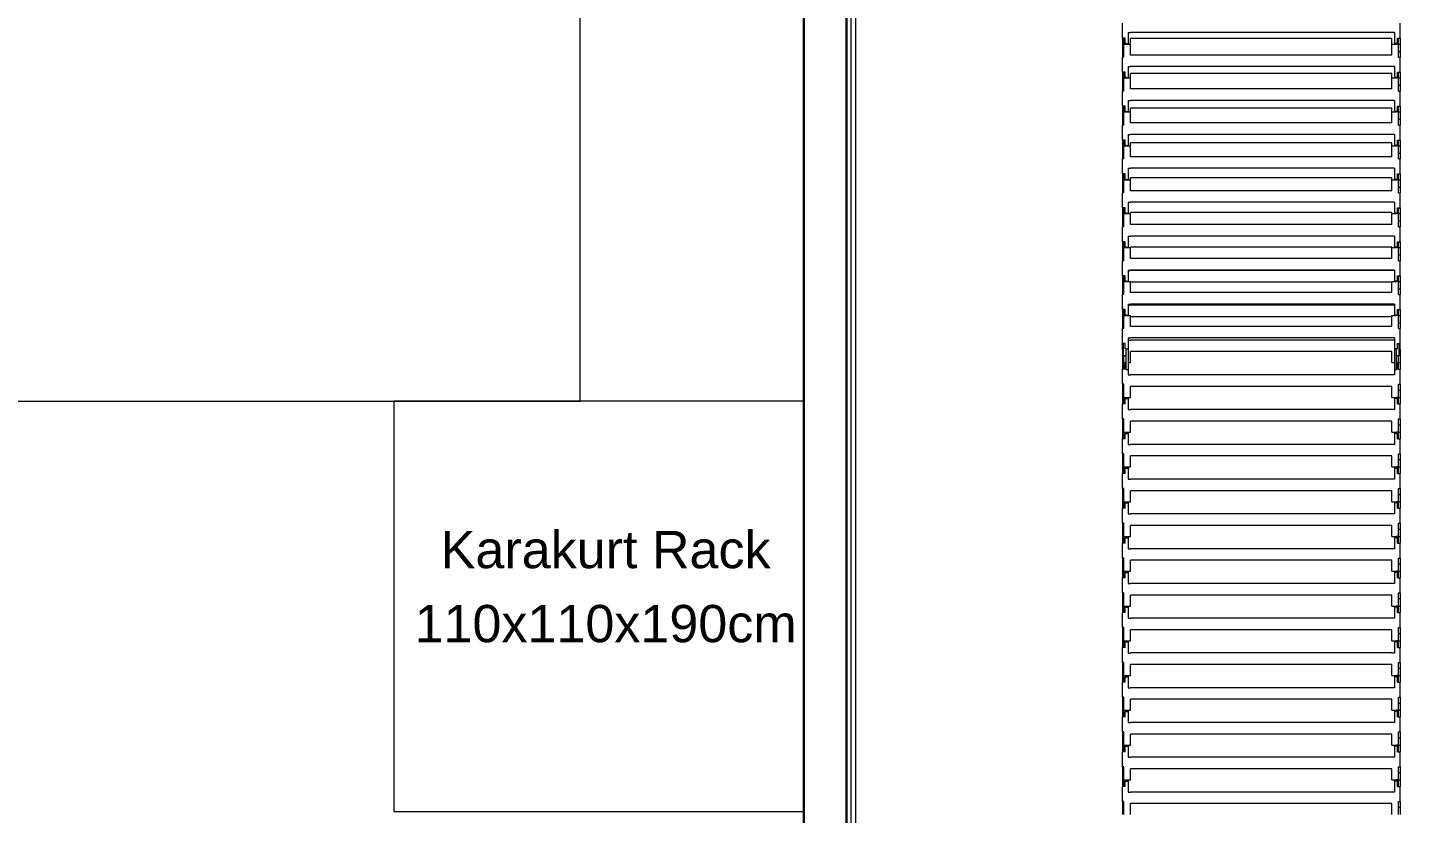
# Model space of a CAD drawing. Header units: centimetres. Extents: x 405464 to 563355, y 50011 to 66875.
# Drawn here: x 508957.6 to 509332.5, y 53513.4 to 53723.9 of the extents above; entities that cross this region are included whole.
import ezdxf
from ezdxf.enums import TextEntityAlignment as Align

# ---------------------------------------------------------------- set-up
doc = ezdxf.new("R2010")
doc.units = ezdxf.units.CM
doc.linetypes.add('DASHDOT', pattern=[25.4, 12.7, -6.35, 0, -6.35])
doc.layers.get('0').update_dxf_attribs({"lineweight": 9})
doc.layers.add('-MH_Ad', color=1, linetype='Continuous', lineweight=9, true_color=0xff0000)
for name, color, linetype, lineweight in [('0-KRCN-MİMARİ-220526', 8, 'Continuous', 9), ('A_Aks', 30, 'DASHDOT', 9), ('A_Duvar-alçiplak', 3, 'Continuous', 30), ('DV_akustik', 31, 'Continuous', 13), ('MH_Alan', 51, 'Continuous', 9), ('TF_Cihaz', 20, 'Continuous', 13), ('TF_Mobilya', 142, 'Continuous', 9)]:
    doc.layers.add(name, color=color, linetype=linetype, lineweight=lineweight)
doc.layers.add('TF_Cihaz_yazı', color=5, linetype='Continuous')
doc.styles.add('MP_KAPI_POZ', font='arial.ttf')
doc.linetypes.add('BATTING', pattern='A,0.0001,-0.1,[134,ltypeshp.shx,S=0.1,R=0,X=-0.1,Y=0],-0.2,[134,ltypeshp.shx,S=0.1,R=180,X=0.1,Y=0],-0.1', length=0.4001)

# ---------------------------------------------------------------- blocks, each defined once
blk = doc.blocks.new('a_aks')
at = {"layer": 'A_Aks', "color": 8, "ltscale": 200}
blk.add_line((4830, 5308.05), (4830, -831.11), dxfattribs=at)
blk = doc.blocks.new('mimari_yeni_durum')
at = {"layer": 'A_Duvar-alçiplak', "color": 8}
blk.add_line((4807.5, 1661.5), (4807.5, 797), dxfattribs=at)
blk.add_lwpolyline([(4819, 797), (4819, 1661.5)], dxfattribs=at)
at = {"layer": 'A_Aks', "color": 8}
blk.add_blockref('a_aks', (0, 0), dxfattribs=at)
blk = doc.blocks.new('görüş_sis_üretim_alanı')
at = {"layer": 'TF_Cihaz', "color": 8}
for points in [[(3117.5, 1304.5), (3117.5, 1604.5), (2467.5, 1604.5), (2467.5, 1304.5)], [(3067.5, 1194.5), (3177.5, 1194.5), (3177.5, 1304.5), (3067.5, 1304.5)]]:
    blk.add_lwpolyline(points, close=True, dxfattribs=at)
at = {"layer": 'TF_Cihaz_yazı', "color": 8, "style": 'MP_KAPI_POZ'}
for s, p in [('Karakurt Rack', (3124.35, 1264.7)), ('110x110x190cm', (3124.35, 1244.85))]:
    blk.add_text(s, height=10, dxfattribs=at).set_placement(p, align=Align.MIDDLE_CENTER)
blk = doc.blocks.new('kombine_altyapı')
at = {"color": 8, "linetype": 'Continuous', "lineweight": 15}
for p, q in [((4893, 1458.76), (4893, 1462.78)), ((4967.5, 1458.76), (4967.5, 1462.78)), ((4893, 1458.76), (4893, 1457.22)), ((4893.7, 1458.76), (4893, 1458.76)), ((4893.4, 1457.22), (4893.4, 1458.76)), ((4893.7, 1457.31), (4893.7, 1458.76)), ((4894.5, 1460.27), (4895.2, 1460.27)), ((4894.5, 1460.27), (4894.5, 1457.31)), ((4895.2, 1460.27), (4895.2, 1460.26)), ((4965.3, 1460.26), (4895.2, 1460.26)), ((4895.2, 1457.22), (4895.2, 1458.66)), ((4965.3, 1458.66), (4895.2, 1458.66)), ((4966, 1460.27), (4965.3, 1460.27)), ((4965.3, 1460.27), (4965.3, 1460.26)), ((4965.3, 1457.22), (4965.3, 1458.66)), ((4966, 1460.27), (4966, 1457.31)), ((4966.8, 1458.76), (4967.5, 1458.76)), ((4966.8, 1457.31), (4966.8, 1458.76)), ((4967.1, 1457.22), (4967.1, 1458.76)), ((4967.5, 1458.76), (4967.5, 1457.22)), ((4893.4, 1457.22), (4893, 1457.22)), ((4893, 1457.22), (4893, 1455.25)), ((4893.4, 1455.25), (4893, 1455.25)), ((4893, 1455.25), (4893, 1453.68)), ((4893.4, 1457.22), (4894, 1457.22)), ((4893.4, 1453.68), (4893.4, 1457.22)), ((4894, 1457.31), (4893.7, 1457.31)), ((4894, 1457.31), (4894.5, 1457.31)), ((4894, 1457.27), (4894, 1457.31)), ((4894, 1457.27), (4894, 1457.22)), ((4894, 1457.22), (4895.2, 1457.22)), ((4894.5, 1457.31), (4894.5, 1457.22)), ((4895.2, 1454.27), (4895.2, 1457.22)), ((4965.3, 1454.27), (4965.3, 1457.22)), ((4965.3, 1457.22), (4966.5, 1457.22)), ((4966.5, 1457.31), (4966, 1457.31)), ((4966, 1457.31), (4966, 1457.22)), ((4966.8, 1457.31), (4966.5, 1457.31)), ((4966.5, 1457.27), (4966.5, 1457.31)), ((4966.5, 1457.27), (4966.5, 1457.22)), ((4967.1, 1457.22), (4966.5, 1457.22)), ((4967.1, 1453.68), (4967.1, 1457.22)), ((4967.1, 1457.22), (4967.5, 1457.22)), ((4967.1, 1455.25), (4967.5, 1455.25)), ((4967.5, 1457.22), (4967.5, 1455.25)), ((4967.5, 1455.25), (4967.5, 1453.68)), ((4893.4, 1453.68), (4893, 1453.68)), ((4893, 1449.67), (4893, 1453.68)), ((4894.5, 1451.17), (4895.2, 1451.17)), ((4894.5, 1451.17), (4894.5, 1448.22)), ((4965.3, 1454.27), (4895.2, 1454.27)), ((4965.3, 1451.17), (4895.2, 1451.17)), ((4895.2, 1451.17), (4895.2, 1451.17)), ((4966, 1451.17), (4965.3, 1451.17)), ((4965.3, 1451.17), (4965.3, 1451.17)), ((4966, 1451.17), (4966, 1448.22)), ((4967.1, 1453.68), (4967.5, 1453.68)), ((4967.5, 1449.67), (4967.5, 1453.68)), ((4893.7, 1449.67), (4893, 1449.67)), ((4893, 1449.67), (4893, 1448.13)), ((4893.4, 1448.13), (4893, 1448.13)), ((4893, 1448.13), (4893, 1446.16)), ((4893.4, 1448.13), (4893.4, 1449.67)), ((4893.4, 1448.13), (4894, 1448.13)), ((4893.4, 1444.59), (4893.4, 1448.13)), ((4893.7, 1448.22), (4893.7, 1449.67)), ((4894, 1448.22), (4893.7, 1448.22)), ((4894, 1448.22), (4894.5, 1448.22)), ((4894, 1448.17), (4894, 1448.22)), ((4894, 1448.17), (4894, 1448.13)), ((4894, 1448.13), (4895.2, 1448.13)), ((4894.5, 1448.22), (4894.5, 1448.13)), ((4965.3, 1449.34), (4895.2, 1449.34)), ((4895.2, 1448.13), (4895.2, 1449.34)), ((4895.2, 1445.18), (4895.2, 1448.13)), ((4965.3, 1448.13), (4965.3, 1449.34)), ((4965.3, 1448.13), (4966.5, 1448.13)), ((4965.3, 1445.18), (4965.3, 1448.13)), ((4966.5, 1448.22), (4966, 1448.22)), ((4966, 1448.22), (4966, 1448.13)), ((4966.8, 1448.22), (4966.5, 1448.22)), ((4966.5, 1448.17), (4966.5, 1448.22)), ((4966.5, 1448.17), (4966.5, 1448.13)), ((4967.1, 1448.13), (4966.5, 1448.13)), ((4966.8, 1449.67), (4967.5, 1449.67)), ((4966.8, 1448.22), (4966.8, 1449.67)), ((4967.1, 1448.13), (4967.1, 1449.67)), ((4967.1, 1444.59), (4967.1, 1448.13)), ((4967.1, 1448.13), (4967.5, 1448.13)), ((4967.5, 1449.67), (4967.5, 1448.13)), ((4967.5, 1448.13), (4967.5, 1446.16)), ((4893.4, 1446.16), (4893, 1446.16)), ((4893, 1446.16), (4893, 1444.59)), ((4893.4, 1444.59), (4893, 1444.59)), ((4893, 1440.58), (4893, 1444.59)), ((4965.3, 1445.18), (4895.2, 1445.18)), ((4967.1, 1446.16), (4967.5, 1446.16)), ((4967.1, 1444.59), (4967.5, 1444.59)), ((4967.5, 1446.16), (4967.5, 1444.59)), ((4967.5, 1440.58), (4967.5, 1444.59)), ((4893, 1440.58), (4893, 1439.03)), ((4893.7, 1440.58), (4893, 1440.58)), ((4893.4, 1439.03), (4893.4, 1440.58)), ((4893.7, 1439.13), (4893.7, 1440.58)), ((4894.5, 1442.08), (4895.2, 1442.08)), ((4894.5, 1442.08), (4894.5, 1439.13)), ((4965.3, 1442.08), (4895.2, 1442.08)), ((4895.2, 1442.08), (4895.2, 1442.08)), ((4895.2, 1439.03), (4895.2, 1440.02)), ((4965.3, 1440.02), (4895.2, 1440.02)), ((4966, 1442.08), (4965.3, 1442.08)), ((4965.3, 1442.08), (4965.3, 1442.08)), ((4965.3, 1439.03), (4965.3, 1440.02)), ((4966, 1442.08), (4966, 1439.13)), ((4966.8, 1440.58), (4967.5, 1440.58)), ((4966.8, 1439.13), (4966.8, 1440.58)), ((4967.1, 1439.03), (4967.1, 1440.58)), ((4967.5, 1440.58), (4967.5, 1439.03)), ((4893.4, 1439.03), (4893, 1439.03)), ((4893, 1439.03), (4893, 1437.07)), ((4893.4, 1437.07), (4893, 1437.07)), ((4893, 1437.07), (4893, 1435.49)), ((4893.4, 1439.03), (4894, 1439.03)), ((4893.4, 1435.49), (4893.4, 1439.03)), ((4894, 1439.13), (4893.7, 1439.13)), ((4894, 1439.13), (4894.5, 1439.13)), ((4894, 1439.08), (4894, 1439.13)), ((4894, 1439.08), (4894, 1439.03)), ((4894, 1439.03), (4895.2, 1439.03)), ((4894.5, 1439.13), (4894.5, 1439.03)), ((4895.2, 1436.08), (4895.2, 1439.03)), ((4965.3, 1436.08), (4895.2, 1436.08)), ((4965.3, 1439.03), (4966.5, 1439.03)), ((4965.3, 1436.08), (4965.3, 1439.03)), ((4966.5, 1439.13), (4966, 1439.13)), ((4966, 1439.13), (4966, 1439.03)), ((4966.8, 1439.13), (4966.5, 1439.13)), ((4966.5, 1439.08), (4966.5, 1439.13)), ((4966.5, 1439.08), (4966.5, 1439.03)), ((4967.1, 1439.03), (4966.5, 1439.03)), ((4967.1, 1435.49), (4967.1, 1439.03)), ((4967.1, 1439.03), (4967.5, 1439.03)), ((4967.1, 1437.07), (4967.5, 1437.07)), ((4967.5, 1439.03), (4967.5, 1437.07)), ((4967.5, 1437.07), (4967.5, 1435.49)), ((4893.4, 1435.49), (4893, 1435.49)), ((4893, 1431.48), (4893, 1435.49)), ((4894.5, 1432.99), (4895.2, 1432.99)), ((4894.5, 1432.99), (4894.5, 1430.03)), ((4895.2, 1432.99), (4895.2, 1432.98)), ((4965.3, 1432.98), (4895.2, 1432.98)), ((4966, 1432.99), (4965.3, 1432.99)), ((4965.3, 1432.99), (4965.3, 1432.98)), ((4966, 1432.99), (4966, 1430.03)), ((4967.1, 1435.49), (4967.5, 1435.49)), ((4967.5, 1431.48), (4967.5, 1435.49)), ((4893.7, 1431.48), (4893, 1431.48)), ((4893, 1431.48), (4893, 1429.94)), ((4893.4, 1429.94), (4893, 1429.94)), ((4893, 1429.94), (4893, 1427.97)), ((4893.4, 1429.94), (4893.4, 1431.48)), ((4893.4, 1429.94), (4894, 1429.94)), ((4893.4, 1426.4), (4893.4, 1429.94)), ((4893.7, 1430.03), (4893.7, 1431.48)), ((4894, 1430.03), (4893.7, 1430.03)), ((4894, 1430.03), (4894.5, 1430.03)), ((4894, 1429.98), (4894, 1430.03)), ((4894, 1429.98), (4894, 1429.94)), ((4894, 1429.94), (4895.2, 1429.94)), ((4894.5, 1430.03), (4894.5, 1429.94)), ((4895.2, 1429.94), (4895.2, 1430.7)), ((4965.3, 1430.7), (4895.2, 1430.7)), ((4895.2, 1426.99), (4895.2, 1429.94)), ((4965.3, 1429.94), (4965.3, 1430.7)), ((4965.3, 1426.99), (4965.3, 1429.94)), ((4965.3, 1429.94), (4966.5, 1429.94)), ((4966.5, 1430.03), (4966, 1430.03)), ((4966, 1430.03), (4966, 1429.94)), ((4966.8, 1430.03), (4966.5, 1430.03)), ((4966.5, 1429.98), (4966.5, 1430.03)), ((4966.5, 1429.98), (4966.5, 1429.94)), ((4967.1, 1429.94), (4966.5, 1429.94)), ((4966.8, 1431.48), (4967.5, 1431.48)), ((4966.8, 1430.03), (4966.8, 1431.48)), ((4967.1, 1429.94), (4967.1, 1431.48)), ((4967.1, 1426.4), (4967.1, 1429.94)), ((4967.1, 1429.94), (4967.5, 1429.94)), ((4967.5, 1431.48), (4967.5, 1429.94)), ((4967.5, 1429.94), (4967.5, 1427.97)), ((4893.4, 1427.97), (4893, 1427.97)), ((4893, 1427.97), (4893, 1426.4)), ((4893.4, 1426.4), (4893, 1426.4)), ((4893, 1422.39), (4893, 1426.4)), ((4965.3, 1426.99), (4895.2, 1426.99)), ((4967.1, 1427.97), (4967.5, 1427.97)), ((4967.1, 1426.4), (4967.5, 1426.4)), ((4967.5, 1427.97), (4967.5, 1426.4)), ((4967.5, 1422.39), (4967.5, 1426.4)), ((4893, 1422.39), (4893, 1420.84)), ((4893.7, 1422.39), (4893, 1422.39)), ((4893.4, 1420.84), (4893, 1420.84)), ((4893, 1420.84), (4893, 1418.88)), ((4893.4, 1420.84), (4893.4, 1422.39)), ((4893.4, 1420.84), (4894, 1420.84)), ((4893.4, 1417.31), (4893.4, 1420.84)), ((4893.7, 1420.94), (4893.7, 1422.39)), ((4894, 1420.94), (4893.7, 1420.94)), ((4894, 1420.94), (4894.5, 1420.94)), ((4894, 1420.89), (4894, 1420.94)), ((4894, 1420.89), (4894, 1420.84)), ((4894, 1420.84), (4895.2, 1420.84)), ((4894.5, 1423.89), (4895.2, 1423.89)), ((4894.5, 1423.89), (4894.5, 1420.94)), ((4894.5, 1420.94), (4894.5, 1420.84)), ((4965.3, 1423.89), (4895.2, 1423.89)), ((4895.2, 1423.89), (4895.2, 1423.89)), ((4895.2, 1420.84), (4895.2, 1421.38)), ((4965.3, 1421.38), (4895.2, 1421.38)), ((4895.2, 1417.89), (4895.2, 1420.84)), ((4966, 1423.89), (4965.3, 1423.89)), ((4965.3, 1423.89), (4965.3, 1423.89)), ((4965.3, 1420.84), (4965.3, 1421.38)), ((4965.3, 1420.84), (4966.5, 1420.84)), ((4965.3, 1417.89), (4965.3, 1420.84)), ((4966, 1423.89), (4966, 1420.94)), ((4966.5, 1420.94), (4966, 1420.94)), ((4966, 1420.94), (4966, 1420.84)), ((4966.8, 1420.94), (4966.5, 1420.94)), ((4966.5, 1420.89), (4966.5, 1420.94)), ((4966.5, 1420.89), (4966.5, 1420.84)), ((4967.1, 1420.84), (4966.5, 1420.84)), ((4966.8, 1422.39), (4967.5, 1422.39)), ((4966.8, 1420.94), (4966.8, 1422.39)), ((4967.1, 1420.84), (4967.1, 1422.39)), ((4967.1, 1417.31), (4967.1, 1420.84)), ((4967.1, 1420.84), (4967.5, 1420.84)), ((4967.5, 1422.39), (4967.5, 1420.84)), ((4967.5, 1420.84), (4967.5, 1418.88)), ((4893.4, 1418.88), (4893, 1418.88)), ((4893, 1418.88), (4893, 1417.31)), ((4893.4, 1417.31), (4893, 1417.31)), ((4893, 1413.29), (4893, 1417.31)), ((4965.3, 1417.89), (4895.2, 1417.89)), ((4967.1, 1418.88), (4967.5, 1418.88)), ((4967.1, 1417.31), (4967.5, 1417.31)), ((4967.5, 1418.88), (4967.5, 1417.31)), ((4967.5, 1413.29), (4967.5, 1417.31)), ((4893.7, 1413.29), (4893, 1413.29)), ((4893, 1413.29), (4893, 1411.75)), ((4893.4, 1411.75), (4893.4, 1413.29)), ((4893.7, 1411.84), (4893.7, 1413.29)), ((4894.5, 1414.8), (4895.2, 1414.8)), ((4894.5, 1414.8), (4894.5, 1411.84)), ((4895.2, 1414.8), (4895.2, 1414.79)), ((4965.3, 1414.79), (4895.2, 1414.79)), ((4966, 1414.8), (4965.3, 1414.8)), ((4965.3, 1414.8), (4965.3, 1414.79)), ((4966, 1414.8), (4966, 1411.84)), ((4966.8, 1413.29), (4967.5, 1413.29)), ((4966.8, 1411.84), (4966.8, 1413.29)), ((4967.1, 1411.75), (4967.1, 1413.29)), ((4967.5, 1413.29), (4967.5, 1411.75)), ((4893.4, 1411.75), (4893, 1411.75)), ((4893, 1411.75), (4893, 1409.78)), ((4893.4, 1409.78), (4893, 1409.78)), ((4893, 1409.78), (4893, 1408.21)), ((4893.4, 1411.75), (4894, 1411.75)), ((4893.4, 1408.21), (4893.4, 1411.75)), ((4894, 1411.84), (4893.7, 1411.84)), ((4894, 1411.84), (4894.5, 1411.84)), ((4894, 1411.8), (4894, 1411.84)), ((4894, 1411.8), (4894, 1411.75)), ((4894, 1411.75), (4895.2, 1411.75)), ((4894.5, 1411.84), (4894.5, 1411.75)), ((4895.2, 1411.75), (4895.2, 1412.05)), ((4965.3, 1412.05), (4895.2, 1412.05)), ((4895.2, 1408.8), (4895.2, 1411.75)), ((4965.3, 1411.75), (4965.3, 1412.05)), ((4965.3, 1411.75), (4966.5, 1411.75)), ((4965.3, 1408.8), (4965.3, 1411.75)), ((4966.5, 1411.84), (4966, 1411.84)), ((4966, 1411.84), (4966, 1411.75)), ((4966.8, 1411.84), (4966.5, 1411.84)), ((4966.5, 1411.8), (4966.5, 1411.84)), ((4966.5, 1411.8), (4966.5, 1411.75)), ((4967.1, 1411.75), (4966.5, 1411.75)), ((4967.1, 1408.21), (4967.1, 1411.75)), ((4967.1, 1411.75), (4967.5, 1411.75)), ((4967.1, 1409.78), (4967.5, 1409.78)), ((4967.5, 1411.75), (4967.5, 1409.78)), ((4967.5, 1409.78), (4967.5, 1408.21)), ((4893.4, 1408.21), (4893, 1408.21)), ((4893, 1404.2), (4893, 1408.21)), ((4894.5, 1405.71), (4895.2, 1405.71)), ((4894.5, 1405.71), (4894.5, 1402.75)), ((4965.3, 1408.8), (4895.2, 1408.8)), ((4895.2, 1405.71), (4895.2, 1405.7)), ((4965.3, 1405.7), (4895.2, 1405.7)), ((4966, 1405.71), (4965.3, 1405.71)), ((4965.3, 1405.71), (4965.3, 1405.7)), ((4966, 1405.71), (4966, 1402.75)), ((4967.1, 1408.21), (4967.5, 1408.21)), ((4967.5, 1404.2), (4967.5, 1408.21)), ((4893, 1404.2), (4893, 1402.66)), ((4893.7, 1404.2), (4893, 1404.2)), ((4893.4, 1402.66), (4893, 1402.66)), ((4893, 1402.66), (4893, 1400.69)), ((4893.4, 1402.66), (4893.4, 1404.2)), ((4893.4, 1402.66), (4894, 1402.66)), ((4893.4, 1399.12), (4893.4, 1402.66)), ((4893.7, 1402.75), (4893.7, 1404.2)), ((4894, 1402.75), (4893.7, 1402.75)), ((4894, 1402.75), (4894.5, 1402.75)), ((4894, 1402.7), (4894, 1402.75)), ((4894, 1402.7), (4894, 1402.66)), ((4894, 1402.66), (4895.2, 1402.66)), ((4894.5, 1402.75), (4894.5, 1402.66)), ((4965.3, 1402.73), (4895.2, 1402.73)), ((4895.2, 1402.66), (4895.2, 1402.73)), ((4895.2, 1399.71), (4895.2, 1402.66)), ((4965.3, 1402.66), (4965.3, 1402.73)), ((4965.3, 1399.71), (4965.3, 1402.66)), ((4965.3, 1402.66), (4966.5, 1402.66)), ((4966.5, 1402.75), (4966, 1402.75)), ((4966, 1402.75), (4966, 1402.66)), ((4966.8, 1402.75), (4966.5, 1402.75)), ((4966.5, 1402.7), (4966.5, 1402.75)), ((4966.5, 1402.7), (4966.5, 1402.66)), ((4967.1, 1402.66), (4966.5, 1402.66)), ((4966.8, 1404.2), (4967.5, 1404.2)), ((4966.8, 1402.75), (4966.8, 1404.2)), ((4967.1, 1402.66), (4967.1, 1404.2)), ((4967.1, 1399.12), (4967.1, 1402.66)), ((4967.1, 1402.66), (4967.5, 1402.66)), ((4967.5, 1404.2), (4967.5, 1402.66)), ((4967.5, 1402.66), (4967.5, 1400.69)), ((4893.4, 1400.69), (4893, 1400.69)), ((4893, 1400.69), (4893, 1399.12)), ((4893.4, 1399.12), (4893, 1399.12)), ((4893, 1395.11), (4893, 1399.12)), ((4965.3, 1399.71), (4895.2, 1399.71)), ((4967.1, 1400.69), (4967.5, 1400.69)), ((4967.1, 1399.12), (4967.5, 1399.12)), ((4967.5, 1400.69), (4967.5, 1399.12)), ((4967.5, 1395.11), (4967.5, 1399.12)), ((4893.7, 1395.11), (4893, 1395.11)), ((4893, 1395.11), (4893, 1393.56)), ((4893.4, 1393.56), (4893.4, 1395.11)), ((4893.7, 1393.66), (4893.7, 1395.11)), ((4894.5, 1396.61), (4895.2, 1396.61)), ((4894.5, 1396.61), (4894.5, 1393.66)), ((4894.5, 1396.51), (4895.2, 1396.51)), ((4965.3, 1396.61), (4895.2, 1396.61)), ((4895.2, 1396.61), (4895.2, 1396.61)), ((4895.2, 1396.51), (4895.2, 1396.51)), ((4965.3, 1396.51), (4895.2, 1396.51)), ((4966, 1396.61), (4965.3, 1396.61)), ((4965.3, 1396.61), (4965.3, 1396.61)), ((4965.3, 1396.51), (4965.3, 1396.51)), ((4966, 1396.51), (4965.3, 1396.51)), ((4966, 1396.61), (4966, 1393.66)), ((4966.8, 1395.11), (4967.5, 1395.11)), ((4966.8, 1393.66), (4966.8, 1395.11)), ((4967.1, 1393.56), (4967.1, 1395.11)), ((4967.5, 1395.11), (4967.5, 1393.56)), ((4893.4, 1393.56), (4893, 1393.56)), ((4893, 1393.56), (4893, 1391.6)), ((4893.4, 1391.6), (4893, 1391.6)), ((4893, 1391.6), (4893, 1390.03)), ((4893.4, 1393.56), (4894, 1393.56)), ((4893.4, 1390.03), (4893.4, 1393.56)), ((4894, 1393.66), (4893.7, 1393.66)), ((4894, 1393.66), (4894.5, 1393.66)), ((4894, 1393.61), (4894, 1393.66)), ((4894, 1393.61), (4894, 1393.56)), ((4894, 1393.56), (4895.2, 1393.56)), ((4894.5, 1393.66), (4894.5, 1393.56)), ((4895.2, 1390.61), (4895.2, 1393.56)), ((4965.3, 1393.41), (4895.2, 1393.41)), ((4965.3, 1390.61), (4895.2, 1390.61)), ((4965.3, 1393.56), (4966.5, 1393.56)), ((4965.3, 1390.61), (4965.3, 1393.56)), ((4966.5, 1393.66), (4966, 1393.66)), ((4966, 1393.66), (4966, 1393.56)), ((4966.8, 1393.66), (4966.5, 1393.66)), ((4966.5, 1393.61), (4966.5, 1393.66)), ((4966.5, 1393.61), (4966.5, 1393.56)), ((4967.1, 1393.56), (4966.5, 1393.56)), ((4967.1, 1390.03), (4967.1, 1393.56)), ((4967.1, 1393.56), (4967.5, 1393.56)), ((4967.1, 1391.6), (4967.5, 1391.6)), ((4967.5, 1393.56), (4967.5, 1391.6)), ((4967.5, 1391.6), (4967.5, 1390.03)), ((4893.4, 1390.03), (4893, 1390.03)), ((4893, 1386.01), (4893, 1390.03)), ((4894.5, 1387.52), (4895.2, 1387.52)), ((4894.5, 1387.52), (4894.5, 1384.56)), ((4894.5, 1387.18), (4895.2, 1387.18)), ((4895.2, 1387.52), (4895.2, 1387.51)), ((4965.3, 1387.51), (4895.2, 1387.51)), ((4895.2, 1387.19), (4895.2, 1387.18)), ((4965.3, 1387.19), (4895.2, 1387.19)), ((4966, 1387.52), (4965.3, 1387.52)), ((4965.3, 1387.52), (4965.3, 1387.51)), ((4965.3, 1387.19), (4965.3, 1387.18)), ((4966, 1387.18), (4965.3, 1387.18)), ((4966, 1387.52), (4966, 1384.56)), ((4967.1, 1390.03), (4967.5, 1390.03)), ((4967.5, 1386.01), (4967.5, 1390.03)), ((4893.7, 1386.01), (4893, 1386.01)), ((4893, 1386.01), (4893, 1384.47)), ((4893.4, 1384.47), (4893, 1384.47)), ((4893, 1384.47), (4893, 1382.5)), ((4893.4, 1384.47), (4893.4, 1386.01)), ((4893.4, 1384.47), (4894, 1384.47)), ((4893.4, 1380.93), (4893.4, 1384.47)), ((4893.7, 1384.56), (4893.7, 1386.01)), ((4894, 1384.56), (4893.7, 1384.56)), ((4894, 1384.56), (4894.5, 1384.56)), ((4894, 1384.52), (4894, 1384.56)), ((4894, 1384.52), (4894, 1384.47)), ((4894, 1384.47), (4895.2, 1384.47)), ((4894.5, 1384.56), (4894.5, 1384.47)), ((4895.2, 1381.52), (4895.2, 1384.47)), ((4965.3, 1384.09), (4895.2, 1384.09)), ((4965.3, 1381.52), (4965.3, 1384.47)), ((4965.3, 1384.47), (4966.5, 1384.47)), ((4966.5, 1384.56), (4966, 1384.56)), ((4966, 1384.56), (4966, 1384.47)), ((4966.8, 1384.56), (4966.5, 1384.56)), ((4966.5, 1384.52), (4966.5, 1384.56)), ((4966.5, 1384.52), (4966.5, 1384.47)), ((4967.1, 1384.47), (4966.5, 1384.47)), ((4966.8, 1386.01), (4967.5, 1386.01)), ((4966.8, 1384.56), (4966.8, 1386.01)), ((4967.1, 1384.47), (4967.1, 1386.01)), ((4967.1, 1380.93), (4967.1, 1384.47)), ((4967.1, 1384.47), (4967.5, 1384.47)), ((4967.5, 1386.01), (4967.5, 1384.47)), ((4967.5, 1384.47), (4967.5, 1382.5)), ((4893.4, 1382.5), (4893, 1382.5)), ((4893, 1382.5), (4893, 1380.93)), ((4893.4, 1380.93), (4893, 1380.93)), ((4893, 1376.92), (4893, 1380.93)), ((4965.3, 1381.52), (4895.2, 1381.52)), ((4967.1, 1382.5), (4967.5, 1382.5)), ((4967.1, 1380.93), (4967.5, 1380.93)), ((4967.5, 1382.5), (4967.5, 1380.93)), ((4967.5, 1376.92), (4967.5, 1380.93)), ((4893, 1375.35), (4893, 1376.92)), ((4893.7, 1376.92), (4893, 1376.92)), ((4893.3, 1373.72), (4893.3, 1376.92)), ((4893.7, 1375.47), (4893.7, 1376.92)), ((4894.5, 1378.42), (4895.2, 1378.42)), ((4894.5, 1378.42), (4894.5, 1375.47)), ((4894.5, 1377.86), (4895.2, 1377.86)), ((4965.3, 1378.42), (4895.2, 1378.42)), ((4895.2, 1378.42), (4895.2, 1378.42)), ((4895.2, 1377.87), (4895.2, 1377.86)), ((4965.3, 1377.87), (4895.2, 1377.87)), ((4966, 1378.42), (4965.3, 1378.42)), ((4965.3, 1378.42), (4965.3, 1378.42)), ((4965.3, 1377.87), (4965.3, 1377.86)), ((4966, 1377.86), (4965.3, 1377.86)), ((4966, 1378.42), (4966, 1375.47)), ((4966.8, 1376.92), (4967.5, 1376.92)), ((4966.8, 1375.47), (4966.8, 1376.92)), ((4967.2, 1373.72), (4967.2, 1376.92)), ((4967.5, 1375.35), (4967.5, 1376.92)), ((4893.3, 1375.35), (4893, 1375.35)), ((4893, 1375.35), (4893, 1373.78)), ((4893.3, 1373.78), (4893, 1373.78)), ((4893, 1373.78), (4893, 1371.82)), ((4893.4, 1371.82), (4893, 1371.82)), ((4893, 1371.82), (4893, 1370.04)), ((4893.3, 1373.72), (4894, 1373.72)), ((4893.4, 1371.82), (4893.4, 1373.72)), ((4893.4, 1371.82), (4894, 1371.82)), ((4893.4, 1370.04), (4893.4, 1371.82)), ((4894, 1375.47), (4893.7, 1375.47)), ((4894, 1375.47), (4894.5, 1375.47)), ((4894, 1369.97), (4894, 1375.47)), ((4894.5, 1375.47), (4894.5, 1369.97)), ((4894.5, 1371.82), (4895.2, 1371.82)), ((4895.2, 1371.82), (4895.2, 1374.77)), ((4965.3, 1374.77), (4895.2, 1374.77)), ((4965.3, 1371.82), (4965.3, 1374.77)), ((4965.3, 1371.82), (4966, 1371.82)), ((4966.5, 1375.47), (4966, 1375.47)), ((4966, 1375.47), (4966, 1369.97)), ((4966.8, 1375.47), (4966.5, 1375.47)), ((4966.5, 1369.97), (4966.5, 1375.47)), ((4966.5, 1373.72), (4967.2, 1373.72)), ((4967.1, 1371.82), (4966.5, 1371.82)), ((4967.1, 1371.82), (4967.1, 1373.72)), ((4967.1, 1370.04), (4967.1, 1371.82)), ((4967.1, 1371.82), (4967.5, 1371.82)), ((4967.2, 1375.35), (4967.5, 1375.35)), ((4967.2, 1373.78), (4967.5, 1373.78)), ((4967.5, 1375.35), (4967.5, 1373.78)), ((4967.5, 1373.78), (4967.5, 1371.82)), ((4967.5, 1371.82), (4967.5, 1370.04)), ((4893, 1366.03), (4893, 1370.04)), ((4893.7, 1370.04), (4893, 1370.04)), ((4893.7, 1370.04), (4893.7, 1371.49)), ((4893.7, 1371.49), (4894, 1371.49)), ((4894, 1369.97), (4894.5, 1369.97)), ((4894.5, 1369.97), (4894.5, 1368.54)), ((4894.5, 1368.54), (4895.2, 1368.54)), ((4895.2, 1368.54), (4895.2, 1368.54)), ((4965.3, 1368.54), (4895.2, 1368.54)), ((4965.3, 1368.54), (4965.3, 1368.54)), ((4966, 1368.54), (4965.3, 1368.54)), ((4966, 1369.97), (4966.5, 1369.97)), ((4966, 1369.97), (4966, 1368.54)), ((4966.8, 1371.49), (4966.5, 1371.49)), ((4966.8, 1370.04), (4966.8, 1371.49)), ((4966.8, 1370.04), (4967.5, 1370.04)), ((4967.5, 1366.03), (4967.5, 1370.04)), ((4893.4, 1366.03), (4893, 1366.03)), ((4893, 1366.03), (4893, 1364.46)), ((4893.4, 1364.46), (4893, 1364.46)), ((4893, 1364.46), (4893, 1362.49)), ((4893.4, 1362.49), (4893.4, 1366.03)), ((4895.2, 1362.49), (4895.2, 1365.44)), ((4965.3, 1365.44), (4895.2, 1365.44)), ((4965.3, 1362.49), (4965.3, 1365.44)), ((4967.1, 1366.03), (4967.5, 1366.03)), ((4967.1, 1362.49), (4967.1, 1366.03)), ((4967.1, 1364.46), (4967.5, 1364.46)), ((4967.5, 1366.03), (4967.5, 1364.46)), ((4967.5, 1364.46), (4967.5, 1362.49)), ((4893.4, 1362.49), (4893, 1362.49)), ((4893, 1362.49), (4893, 1360.72)), ((4893, 1356.71), (4893, 1360.72)), ((4893.7, 1360.72), (4893, 1360.72)), ((4893.4, 1362.49), (4894, 1362.49)), ((4893.4, 1360.72), (4893.4, 1362.49)), ((4893.7, 1360.72), (4893.7, 1362.17)), ((4893.7, 1362.17), (4894, 1362.17)), ((4894, 1362.49), (4895.2, 1362.49)), ((4894, 1362.49), (4894, 1362.33)), ((4894, 1362.17), (4894, 1362.33)), ((4894, 1362.17), (4894.5, 1362.17)), ((4894.5, 1362.49), (4894.5, 1362.17)), ((4894.5, 1362.17), (4894.5, 1359.22)), ((4965.3, 1362.49), (4966.5, 1362.49)), ((4966, 1362.49), (4966, 1362.17)), ((4966.5, 1362.17), (4966, 1362.17)), ((4966, 1362.17), (4966, 1359.22)), ((4967.1, 1362.49), (4966.5, 1362.49)), ((4966.5, 1362.49), (4966.5, 1362.33)), ((4966.5, 1362.17), (4966.5, 1362.33)), ((4966.8, 1362.17), (4966.5, 1362.17)), ((4966.8, 1360.72), (4966.8, 1362.17)), ((4966.8, 1360.72), (4967.5, 1360.72)), ((4967.1, 1360.72), (4967.1, 1362.49)), ((4967.1, 1362.49), (4967.5, 1362.49)), ((4967.5, 1362.49), (4967.5, 1360.72)), ((4967.5, 1356.71), (4967.5, 1360.72)), ((4894.5, 1359.22), (4895.2, 1359.22)), ((4895.2, 1359.22), (4895.2, 1359.22)), ((4965.3, 1359.22), (4895.2, 1359.22)), ((4965.3, 1359.22), (4965.3, 1359.22)), ((4966, 1359.22), (4965.3, 1359.22)), ((4893.4, 1356.71), (4893, 1356.71)), ((4893, 1356.71), (4893, 1355.14)), ((4893.4, 1355.14), (4893, 1355.14)), ((4893, 1355.14), (4893, 1353.17)), ((4893.4, 1353.17), (4893, 1353.17)), ((4893, 1353.17), (4893, 1351.4)), ((4893.4, 1353.17), (4893.4, 1356.71)), ((4893.4, 1353.17), (4894, 1353.17)), ((4893.4, 1351.4), (4893.4, 1353.17)), ((4894, 1353.17), (4895.2, 1353.17)), ((4894, 1353.17), (4894, 1353.01)), ((4894.5, 1353.17), (4894.5, 1352.85)), ((4895.2, 1353.17), (4895.2, 1356.12)), ((4965.3, 1356.12), (4895.2, 1356.12)), ((4965.3, 1353.17), (4965.3, 1356.12)), ((4965.3, 1353.17), (4966.5, 1353.17)), ((4966, 1353.17), (4966, 1352.85)), ((4967.1, 1353.17), (4966.5, 1353.17)), ((4966.5, 1353.17), (4966.5, 1353.01)), ((4967.1, 1356.71), (4967.5, 1356.71)), ((4967.1, 1353.17), (4967.1, 1356.71)), ((4967.1, 1355.14), (4967.5, 1355.14)), ((4967.1, 1351.4), (4967.1, 1353.17)), ((4967.1, 1353.17), (4967.5, 1353.17)), ((4967.5, 1356.71), (4967.5, 1355.14)), ((4967.5, 1355.14), (4967.5, 1353.17)), ((4967.5, 1353.17), (4967.5, 1351.4)), ((4893, 1347.39), (4893, 1351.4)), ((4893.7, 1351.4), (4893, 1351.4)), ((4893.7, 1351.4), (4893.7, 1352.85)), ((4893.7, 1352.85), (4894, 1352.85)), ((4894, 1352.85), (4894, 1353.01)), ((4894, 1352.85), (4894.5, 1352.85)), ((4894.5, 1352.85), (4894.5, 1349.89)), ((4894.5, 1349.89), (4895.2, 1349.89)), ((4895.2, 1349.9), (4895.2, 1349.89)), ((4965.3, 1349.9), (4895.2, 1349.9)), ((4965.3, 1349.9), (4965.3, 1349.89)), ((4966, 1349.89), (4965.3, 1349.89)), ((4966.5, 1352.85), (4966, 1352.85)), ((4966, 1352.85), (4966, 1349.89)), ((4966.5, 1352.85), (4966.5, 1353.01)), ((4966.8, 1352.85), (4966.5, 1352.85)), ((4966.8, 1351.4), (4966.8, 1352.85)), ((4966.8, 1351.4), (4967.5, 1351.4)), ((4967.5, 1347.39), (4967.5, 1351.4)), ((4893.4, 1347.39), (4893, 1347.39)), ((4893, 1347.39), (4893, 1345.82)), ((4893.4, 1345.82), (4893, 1345.82)), ((4893, 1345.82), (4893, 1343.85)), ((4893.4, 1343.85), (4893.4, 1347.39)), ((4895.2, 1343.85), (4895.2, 1346.8)), ((4965.3, 1346.8), (4895.2, 1346.8)), ((4965.3, 1343.85), (4965.3, 1346.8)), ((4967.1, 1347.39), (4967.5, 1347.39)), ((4967.1, 1343.85), (4967.1, 1347.39)), ((4967.1, 1345.82), (4967.5, 1345.82)), ((4967.5, 1347.39), (4967.5, 1345.82)), ((4967.5, 1345.82), (4967.5, 1343.85)), ((4893.4, 1343.85), (4893, 1343.85)), ((4893, 1343.85), (4893, 1342.08)), ((4893, 1338.07), (4893, 1342.08)), ((4893.7, 1342.08), (4893, 1342.08)), ((4893.4, 1343.85), (4894, 1343.85)), ((4893.4, 1342.08), (4893.4, 1343.85)), ((4893.7, 1342.08), (4893.7, 1343.53)), ((4893.7, 1343.53), (4894, 1343.53)), ((4894, 1343.85), (4895.2, 1343.85)), ((4894, 1343.85), (4894, 1343.69)), ((4894, 1343.53), (4894, 1343.69)), ((4894, 1343.53), (4894.5, 1343.53)), ((4894.5, 1343.85), (4894.5, 1343.53)), ((4894.5, 1343.53), (4894.5, 1340.57)), ((4965.3, 1343.85), (4966.5, 1343.85)), ((4966, 1343.85), (4966, 1343.53)), ((4966.5, 1343.53), (4966, 1343.53)), ((4966, 1343.53), (4966, 1340.57)), ((4967.1, 1343.85), (4966.5, 1343.85)), ((4966.5, 1343.85), (4966.5, 1343.69)), ((4966.5, 1343.53), (4966.5, 1343.69)), ((4966.8, 1343.53), (4966.5, 1343.53)), ((4966.8, 1342.08), (4966.8, 1343.53)), ((4966.8, 1342.08), (4967.5, 1342.08)), ((4967.1, 1342.08), (4967.1, 1343.85)), ((4967.1, 1343.85), (4967.5, 1343.85)), ((4967.5, 1343.85), (4967.5, 1342.08)), ((4967.5, 1338.07), (4967.5, 1342.08)), ((4894.5, 1340.57), (4895.2, 1340.57)), ((4895.2, 1340.58), (4895.2, 1340.57)), ((4965.3, 1340.58), (4895.2, 1340.58)), ((4965.3, 1340.58), (4965.3, 1340.57)), ((4966, 1340.57), (4965.3, 1340.57)), ((4893.4, 1338.07), (4893, 1338.07)), ((4893, 1338.07), (4893, 1336.49)), ((4893.4, 1336.49), (4893, 1336.49)), ((4893, 1336.49), (4893, 1334.53)), ((4893.4, 1334.53), (4893, 1334.53)), ((4893, 1334.53), (4893, 1332.76)), ((4893.4, 1334.53), (4893.4, 1338.07)), ((4893.4, 1334.53), (4894, 1334.53)), ((4893.4, 1332.76), (4893.4, 1334.53)), ((4894, 1334.53), (4895.2, 1334.53)), ((4894, 1334.53), (4894, 1334.37)), ((4894, 1334.21), (4894, 1334.37)), ((4894.5, 1334.53), (4894.5, 1334.21)), ((4895.2, 1334.53), (4895.2, 1337.48)), ((4965.3, 1337.48), (4895.2, 1337.48)), ((4965.3, 1334.53), (4965.3, 1337.48)), ((4965.3, 1334.53), (4966.5, 1334.53)), ((4966, 1334.53), (4966, 1334.21)), ((4967.1, 1334.53), (4966.5, 1334.53)), ((4966.5, 1334.53), (4966.5, 1334.37)), ((4966.5, 1334.21), (4966.5, 1334.37)), ((4967.1, 1338.07), (4967.5, 1338.07)), ((4967.1, 1334.53), (4967.1, 1338.07)), ((4967.1, 1336.49), (4967.5, 1336.49)), ((4967.1, 1332.76), (4967.1, 1334.53)), ((4967.1, 1334.53), (4967.5, 1334.53)), ((4967.5, 1338.07), (4967.5, 1336.49)), ((4967.5, 1336.49), (4967.5, 1334.53)), ((4967.5, 1334.53), (4967.5, 1332.76)), ((4893, 1328.74), (4893, 1332.76)), ((4893.7, 1332.76), (4893, 1332.76)), ((4893.7, 1332.76), (4893.7, 1334.21)), ((4893.7, 1334.21), (4894, 1334.21)), ((4894, 1334.21), (4894.5, 1334.21)), ((4894.5, 1334.21), (4894.5, 1331.25)), ((4894.5, 1331.25), (4895.2, 1331.25)), ((4895.2, 1331.26), (4895.2, 1331.25)), ((4965.3, 1331.26), (4895.2, 1331.26)), ((4965.3, 1331.26), (4965.3, 1331.25)), ((4966, 1331.25), (4965.3, 1331.25)), ((4966.5, 1334.21), (4966, 1334.21)), ((4966, 1334.21), (4966, 1331.25)), ((4966.8, 1334.21), (4966.5, 1334.21)), ((4966.8, 1332.76), (4966.8, 1334.21)), ((4966.8, 1332.76), (4967.5, 1332.76)), ((4967.5, 1328.74), (4967.5, 1332.76)), ((4893.4, 1328.74), (4893, 1328.74)), ((4893, 1328.74), (4893, 1327.17)), ((4893.4, 1327.17), (4893, 1327.17)), ((4893, 1327.17), (4893, 1325.21)), ((4893.4, 1325.21), (4893.4, 1328.74)), ((4965.3, 1328.16), (4895.2, 1328.16)), ((4895.2, 1325.21), (4895.2, 1328.16)), ((4965.3, 1325.21), (4965.3, 1328.16)), ((4967.1, 1328.74), (4967.5, 1328.74)), ((4967.1, 1325.21), (4967.1, 1328.74)), ((4967.1, 1327.17), (4967.5, 1327.17)), ((4967.5, 1328.74), (4967.5, 1327.17)), ((4967.5, 1327.17), (4967.5, 1325.21)), ((4893.4, 1325.21), (4893, 1325.21)), ((4893, 1325.21), (4893, 1323.43)), ((4893, 1319.42), (4893, 1323.43)), ((4893.7, 1323.43), (4893, 1323.43)), ((4893.4, 1325.21), (4894, 1325.21)), ((4893.4, 1323.43), (4893.4, 1325.21)), ((4893.7, 1323.43), (4893.7, 1324.88)), ((4893.7, 1324.88), (4894, 1324.88)), ((4894, 1325.21), (4895.2, 1325.21)), ((4894, 1325.21), (4894, 1325.05)), ((4894, 1324.88), (4894, 1325.05)), ((4894, 1324.88), (4894.5, 1324.88)), ((4894.5, 1325.21), (4894.5, 1324.88)), ((4894.5, 1324.88), (4894.5, 1321.93)), ((4965.3, 1325.21), (4966.5, 1325.21)), ((4966, 1325.21), (4966, 1324.88)), ((4966.5, 1324.88), (4966, 1324.88)), ((4966, 1324.88), (4966, 1321.93)), ((4967.1, 1325.21), (4966.5, 1325.21)), ((4966.5, 1325.21), (4966.5, 1325.05)), ((4966.5, 1324.88), (4966.5, 1325.05)), ((4966.8, 1324.88), (4966.5, 1324.88)), ((4966.8, 1323.43), (4966.8, 1324.88)), ((4966.8, 1323.43), (4967.5, 1323.43)), ((4967.1, 1323.43), (4967.1, 1325.21)), ((4967.1, 1325.21), (4967.5, 1325.21)), ((4967.5, 1325.21), (4967.5, 1323.43)), ((4967.5, 1319.42), (4967.5, 1323.43)), ((4893.4, 1319.42), (4893, 1319.42)), ((4893, 1319.42), (4893, 1317.85)), ((4893.4, 1315.88), (4893.4, 1319.42)), ((4894.5, 1321.93), (4895.2, 1321.93)), ((4895.2, 1321.93), (4895.2, 1321.93)), ((4965.3, 1321.93), (4895.2, 1321.93)), ((4965.3, 1321.93), (4965.3, 1321.93)), ((4966, 1321.93), (4965.3, 1321.93)), ((4967.1, 1319.42), (4967.5, 1319.42)), ((4967.1, 1315.88), (4967.1, 1319.42)), ((4967.5, 1319.42), (4967.5, 1317.85)), ((4893.4, 1317.85), (4893, 1317.85)), ((4893, 1317.85), (4893, 1315.88)), ((4893.4, 1315.88), (4893, 1315.88)), ((4893, 1315.88), (4893, 1314.11)), ((4893.4, 1315.88), (4894, 1315.88)), ((4893.4, 1314.11), (4893.4, 1315.88)), ((4894, 1315.88), (4895.2, 1315.88)), ((4894, 1315.88), (4894, 1315.72)), ((4894, 1315.56), (4894, 1315.72)), ((4894.5, 1315.88), (4894.5, 1315.56)), ((4965.3, 1318.83), (4895.2, 1318.83)), ((4895.2, 1315.88), (4895.2, 1318.83)), ((4965.3, 1315.88), (4965.3, 1318.83)), ((4965.3, 1315.88), (4966.5, 1315.88)), ((4966, 1315.88), (4966, 1315.56)), ((4967.1, 1315.88), (4966.5, 1315.88)), ((4966.5, 1315.88), (4966.5, 1315.72)), ((4966.5, 1315.56), (4966.5, 1315.72)), ((4967.1, 1317.85), (4967.5, 1317.85)), ((4967.1, 1314.11), (4967.1, 1315.88)), ((4967.1, 1315.88), (4967.5, 1315.88)), ((4967.5, 1317.85), (4967.5, 1315.88)), ((4967.5, 1315.88), (4967.5, 1314.11)), ((4893, 1310.1), (4893, 1314.11)), ((4893.7, 1314.11), (4893, 1314.11)), ((4893.7, 1314.11), (4893.7, 1315.56)), ((4893.7, 1315.56), (4894, 1315.56)), ((4894, 1315.56), (4894.5, 1315.56)), ((4894.5, 1315.56), (4894.5, 1312.61)), ((4894.5, 1312.61), (4895.2, 1312.61)), ((4895.2, 1312.61), (4895.2, 1312.61)), ((4965.3, 1312.61), (4895.2, 1312.61)), ((4965.3, 1312.61), (4965.3, 1312.61)), ((4966, 1312.61), (4965.3, 1312.61)), ((4966.5, 1315.56), (4966, 1315.56)), ((4966, 1315.56), (4966, 1312.61)), ((4966.8, 1315.56), (4966.5, 1315.56)), ((4966.8, 1314.11), (4966.8, 1315.56)), ((4966.8, 1314.11), (4967.5, 1314.11)), ((4967.5, 1310.1), (4967.5, 1314.11)), ((4893.4, 1310.1), (4893, 1310.1)), ((4893, 1310.1), (4893, 1308.53)), ((4893.4, 1308.53), (4893, 1308.53)), ((4893, 1308.53), (4893, 1306.56)), ((4893.4, 1306.56), (4893.4, 1310.1)), ((4895.2, 1306.56), (4895.2, 1309.51)), ((4965.3, 1309.51), (4895.2, 1309.51)), ((4965.3, 1306.56), (4965.3, 1309.51)), ((4967.1, 1310.1), (4967.5, 1310.1)), ((4967.1, 1306.56), (4967.1, 1310.1)), ((4967.1, 1308.53), (4967.5, 1308.53)), ((4967.5, 1310.1), (4967.5, 1308.53)), ((4967.5, 1308.53), (4967.5, 1306.56)), ((4893.4, 1306.56), (4893, 1306.56)), ((4893, 1306.56), (4893, 1304.79)), ((4893, 1300.78), (4893, 1304.79)), ((4893.7, 1304.79), (4893, 1304.79)), ((4893.4, 1306.56), (4894, 1306.56)), ((4893.4, 1304.79), (4893.4, 1306.56)), ((4893.7, 1304.79), (4893.7, 1306.24)), ((4893.7, 1306.24), (4894, 1306.24)), ((4894, 1306.56), (4895.2, 1306.56)), ((4894, 1306.56), (4894, 1306.4)), ((4894, 1306.24), (4894, 1306.4)), ((4894, 1306.24), (4894.5, 1306.24)), ((4894.5, 1306.56), (4894.5, 1306.24)), ((4894.5, 1306.24), (4894.5, 1303.28)), ((4965.3, 1306.56), (4966.5, 1306.56)), ((4966, 1306.56), (4966, 1306.24)), ((4966.5, 1306.24), (4966, 1306.24)), ((4966, 1306.24), (4966, 1303.28)), ((4967.1, 1306.56), (4966.5, 1306.56)), ((4966.5, 1306.56), (4966.5, 1306.4)), ((4966.5, 1306.24), (4966.5, 1306.4)), ((4966.8, 1306.24), (4966.5, 1306.24)), ((4966.8, 1304.79), (4966.8, 1306.24)), ((4966.8, 1304.79), (4967.5, 1304.79)), ((4967.1, 1304.79), (4967.1, 1306.56)), ((4967.1, 1306.56), (4967.5, 1306.56)), ((4967.5, 1306.56), (4967.5, 1304.79)), ((4967.5, 1300.78), (4967.5, 1304.79)), ((4893.4, 1300.78), (4893, 1300.78)), ((4893, 1300.78), (4893, 1299.21)), ((4893.4, 1297.24), (4893.4, 1300.78)), ((4894.5, 1303.28), (4895.2, 1303.28)), ((4895.2, 1303.29), (4895.2, 1303.28)), ((4965.3, 1303.29), (4895.2, 1303.29)), ((4965.3, 1303.29), (4965.3, 1303.28)), ((4966, 1303.28), (4965.3, 1303.28)), ((4967.1, 1300.78), (4967.5, 1300.78)), ((4967.1, 1297.24), (4967.1, 1300.78)), ((4967.5, 1300.78), (4967.5, 1299.21)), ((4893.4, 1299.21), (4893, 1299.21)), ((4893, 1299.21), (4893, 1297.24)), ((4893.4, 1297.24), (4893, 1297.24)), ((4893, 1297.24), (4893, 1295.47)), ((4893.4, 1297.24), (4894, 1297.24)), ((4893.4, 1295.47), (4893.4, 1297.24)), ((4893.7, 1295.47), (4893.7, 1296.92)), ((4893.7, 1296.92), (4894, 1296.92)), ((4894, 1297.24), (4895.2, 1297.24)), ((4894, 1297.24), (4894, 1297.08)), ((4894, 1296.92), (4894, 1297.08)), ((4894, 1296.92), (4894.5, 1296.92)), ((4894.5, 1297.24), (4894.5, 1296.92)), ((4894.5, 1296.92), (4894.5, 1293.96)), ((4965.3, 1300.19), (4895.2, 1300.19)), ((4895.2, 1297.24), (4895.2, 1300.19)), ((4965.3, 1297.24), (4965.3, 1300.19)), ((4965.3, 1297.24), (4966.5, 1297.24)), ((4966, 1297.24), (4966, 1296.92)), ((4966.5, 1296.92), (4966, 1296.92)), ((4966, 1296.92), (4966, 1293.96)), ((4967.1, 1297.24), (4966.5, 1297.24)), ((4966.5, 1297.24), (4966.5, 1297.08)), ((4966.5, 1296.92), (4966.5, 1297.08)), ((4966.8, 1296.92), (4966.5, 1296.92)), ((4966.8, 1295.47), (4966.8, 1296.92)), ((4967.1, 1299.21), (4967.5, 1299.21)), ((4967.1, 1295.47), (4967.1, 1297.24)), ((4967.1, 1297.24), (4967.5, 1297.24)), ((4967.5, 1299.21), (4967.5, 1297.24)), ((4967.5, 1297.24), (4967.5, 1295.47)), ((4893, 1291.46), (4893, 1295.47)), ((4893.7, 1295.47), (4893, 1295.47)), ((4894.5, 1293.96), (4895.2, 1293.96)), ((4895.2, 1293.97), (4895.2, 1293.96)), ((4965.3, 1293.97), (4895.2, 1293.97)), ((4965.3, 1293.97), (4965.3, 1293.96)), ((4966, 1293.96), (4965.3, 1293.96)), ((4966.8, 1295.47), (4967.5, 1295.47)), ((4967.5, 1291.46), (4967.5, 1295.47)), ((4893.4, 1291.46), (4893, 1291.46)), ((4893, 1291.46), (4893, 1289.88)), ((4893.4, 1289.88), (4893, 1289.88)), ((4893, 1289.88), (4893, 1287.92)), ((4893.4, 1287.92), (4893.4, 1291.46)), ((4965.3, 1290.87), (4895.2, 1290.87)), ((4895.2, 1287.92), (4895.2, 1290.87)), ((4965.3, 1287.92), (4965.3, 1290.87)), ((4967.1, 1291.46), (4967.5, 1291.46)), ((4967.1, 1287.92), (4967.1, 1291.46)), ((4967.1, 1289.88), (4967.5, 1289.88)), ((4967.5, 1291.46), (4967.5, 1289.88)), ((4967.5, 1289.88), (4967.5, 1287.92)), ((4893.4, 1287.92), (4893, 1287.92)), ((4893, 1287.92), (4893, 1286.15)), ((4893, 1282.13), (4893, 1286.15)), ((4893.7, 1286.15), (4893, 1286.15)), ((4893.4, 1287.92), (4894, 1287.92)), ((4893.4, 1286.15), (4893.4, 1287.92)), ((4893.7, 1286.15), (4893.7, 1287.6)), ((4893.7, 1287.6), (4894, 1287.6)), ((4894, 1287.92), (4895.2, 1287.92)), ((4894, 1287.92), (4894, 1287.76)), ((4894, 1287.6), (4894, 1287.76)), ((4894, 1287.6), (4894.5, 1287.6)), ((4894.5, 1287.92), (4894.5, 1287.6)), ((4894.5, 1287.6), (4894.5, 1284.64)), ((4965.3, 1287.92), (4966.5, 1287.92)), ((4966, 1287.92), (4966, 1287.6)), ((4966.5, 1287.6), (4966, 1287.6)), ((4966, 1287.6), (4966, 1284.64)), ((4967.1, 1287.92), (4966.5, 1287.92)), ((4966.5, 1287.92), (4966.5, 1287.76)), ((4966.5, 1287.6), (4966.5, 1287.76)), ((4966.8, 1287.6), (4966.5, 1287.6)), ((4966.8, 1286.15), (4966.8, 1287.6)), ((4966.8, 1286.15), (4967.5, 1286.15)), ((4967.1, 1286.15), (4967.1, 1287.92)), ((4967.1, 1287.92), (4967.5, 1287.92)), ((4967.5, 1287.92), (4967.5, 1286.15)), ((4967.5, 1282.13), (4967.5, 1286.15)), ((4893.4, 1282.13), (4893, 1282.13)), ((4893, 1282.13), (4893, 1280.56)), ((4893.4, 1278.6), (4893.4, 1282.13)), ((4894.5, 1284.64), (4895.2, 1284.64)), ((4895.2, 1284.65), (4895.2, 1284.64)), ((4965.3, 1284.65), (4895.2, 1284.65)), ((4965.3, 1284.65), (4965.3, 1284.64)), ((4966, 1284.64), (4965.3, 1284.64)), ((4967.1, 1282.13), (4967.5, 1282.13)), ((4967.1, 1278.6), (4967.1, 1282.13)), ((4967.5, 1282.13), (4967.5, 1280.56)), ((4893.4, 1280.56), (4893, 1280.56)), ((4893, 1280.56), (4893, 1278.6)), ((4893.4, 1278.6), (4893, 1278.6)), ((4893, 1278.6), (4893, 1276.82)), ((4893.4, 1278.6), (4894, 1278.6)), ((4893.4, 1276.82), (4893.4, 1278.6)), ((4893.7, 1276.82), (4893.7, 1278.27)), ((4893.7, 1278.27), (4894, 1278.27)), ((4894, 1278.6), (4895.2, 1278.6)), ((4894, 1278.6), (4894, 1278.43)), ((4894, 1278.27), (4894, 1278.43)), ((4894, 1278.27), (4894.5, 1278.27)), ((4894.5, 1278.6), (4894.5, 1278.27)), ((4894.5, 1278.27), (4894.5, 1275.32)), ((4965.3, 1281.55), (4895.2, 1281.55)), ((4895.2, 1278.6), (4895.2, 1281.55)), ((4965.3, 1278.6), (4965.3, 1281.55)), ((4965.3, 1278.6), (4966.5, 1278.6)), ((4966, 1278.6), (4966, 1278.27)), ((4966.5, 1278.27), (4966, 1278.27)), ((4966, 1278.27), (4966, 1275.32)), ((4967.1, 1278.6), (4966.5, 1278.6)), ((4966.5, 1278.6), (4966.5, 1278.43)), ((4966.5, 1278.27), (4966.5, 1278.43)), ((4966.8, 1278.27), (4966.5, 1278.27)), ((4966.8, 1276.82), (4966.8, 1278.27)), ((4967.1, 1280.56), (4967.5, 1280.56)), ((4967.1, 1276.82), (4967.1, 1278.6)), ((4967.1, 1278.6), (4967.5, 1278.6)), ((4967.5, 1280.56), (4967.5, 1278.6)), ((4967.5, 1278.6), (4967.5, 1276.82)), ((4893, 1272.81), (4893, 1276.82)), ((4893.7, 1276.82), (4893, 1276.82)), ((4894.5, 1275.32), (4895.2, 1275.32)), ((4895.2, 1275.32), (4895.2, 1275.32)), ((4965.3, 1275.32), (4895.2, 1275.32)), ((4965.3, 1275.32), (4965.3, 1275.32)), ((4966, 1275.32), (4965.3, 1275.32)), ((4966.8, 1276.82), (4967.5, 1276.82)), ((4967.5, 1272.81), (4967.5, 1276.82)), ((4893.4, 1272.81), (4893, 1272.81)), ((4893, 1272.81), (4893, 1271.24)), ((4893.4, 1271.24), (4893, 1271.24)), ((4893, 1271.24), (4893, 1269.27)), ((4893.4, 1269.27), (4893.4, 1272.81)), ((4895.2, 1269.27), (4895.2, 1272.22)), ((4965.3, 1272.22), (4895.2, 1272.22)), ((4965.3, 1269.27), (4965.3, 1272.22)), ((4967.1, 1272.81), (4967.5, 1272.81)), ((4967.1, 1269.27), (4967.1, 1272.81)), ((4967.1, 1271.24), (4967.5, 1271.24)), ((4967.5, 1272.81), (4967.5, 1271.24)), ((4967.5, 1271.24), (4967.5, 1269.27)), ((4893.4, 1269.27), (4893, 1269.27)), ((4893, 1269.27), (4893, 1267.5)), ((4893, 1263.49), (4893, 1267.5)), ((4893.7, 1267.5), (4893, 1267.5)), ((4893.4, 1269.27), (4894, 1269.27)), ((4893.4, 1267.5), (4893.4, 1269.27)), ((4893.7, 1267.5), (4893.7, 1268.95)), ((4893.7, 1268.95), (4894, 1268.95)), ((4894, 1269.27), (4895.2, 1269.27)), ((4894, 1269.27), (4894, 1269.11)), ((4894, 1268.95), (4894, 1269.11)), ((4894, 1268.95), (4894.5, 1268.95)), ((4894.5, 1269.27), (4894.5, 1268.95)), ((4894.5, 1268.95), (4894.5, 1266)), ((4965.3, 1269.27), (4966.5, 1269.27)), ((4966, 1269.27), (4966, 1268.95)), ((4966.5, 1268.95), (4966, 1268.95)), ((4966, 1268.95), (4966, 1266)), ((4967.1, 1269.27), (4966.5, 1269.27)), ((4966.5, 1269.27), (4966.5, 1269.11)), ((4966.5, 1268.95), (4966.5, 1269.11)), ((4966.8, 1268.95), (4966.5, 1268.95)), ((4966.8, 1267.5), (4966.8, 1268.95)), ((4966.8, 1267.5), (4967.5, 1267.5)), ((4967.1, 1267.5), (4967.1, 1269.27)), ((4967.1, 1269.27), (4967.5, 1269.27)), ((4967.5, 1269.27), (4967.5, 1267.5)), ((4967.5, 1263.49), (4967.5, 1267.5)), ((4893.4, 1263.49), (4893, 1263.49)), ((4893, 1263.49), (4893, 1261.92)), ((4893.4, 1259.95), (4893.4, 1263.49)), ((4894.5, 1266), (4895.2, 1266)), ((4895.2, 1266), (4895.2, 1266)), ((4965.3, 1266), (4895.2, 1266)), ((4965.3, 1266), (4965.3, 1266)), ((4966, 1266), (4965.3, 1266)), ((4967.1, 1263.49), (4967.5, 1263.49)), ((4967.1, 1259.95), (4967.1, 1263.49)), ((4967.5, 1263.49), (4967.5, 1261.92)), ((4893.4, 1261.92), (4893, 1261.92)), ((4893, 1261.92), (4893, 1259.95)), ((4893.4, 1259.95), (4893, 1259.95)), ((4893, 1259.95), (4893, 1258.18)), ((4893.4, 1259.95), (4894, 1259.95)), ((4893.4, 1258.18), (4893.4, 1259.95)), ((4893.7, 1258.18), (4893.7, 1259.63)), ((4893.7, 1259.63), (4894, 1259.63)), ((4894, 1259.95), (4895.2, 1259.95)), ((4894, 1259.95), (4894, 1259.79)), ((4894, 1259.63), (4894, 1259.79)), ((4894, 1259.63), (4894.5, 1259.63)), ((4894.5, 1259.95), (4894.5, 1259.63)), ((4894.5, 1259.63), (4894.5, 1256.67)), ((4965.3, 1262.9), (4895.2, 1262.9)), ((4895.2, 1259.95), (4895.2, 1262.9)), ((4965.3, 1259.95), (4965.3, 1262.9)), ((4965.3, 1259.95), (4966.5, 1259.95)), ((4966, 1259.95), (4966, 1259.63)), ((4966.5, 1259.63), (4966, 1259.63)), ((4966, 1259.63), (4966, 1256.67)), ((4967.1, 1259.95), (4966.5, 1259.95)), ((4966.5, 1259.95), (4966.5, 1259.79)), ((4966.5, 1259.63), (4966.5, 1259.79)), ((4966.8, 1259.63), (4966.5, 1259.63)), ((4966.8, 1258.18), (4966.8, 1259.63)), ((4967.1, 1261.92), (4967.5, 1261.92)), ((4967.1, 1258.18), (4967.1, 1259.95)), ((4967.1, 1259.95), (4967.5, 1259.95)), ((4967.5, 1261.92), (4967.5, 1259.95)), ((4967.5, 1259.95), (4967.5, 1258.18)), ((4893, 1254.17), (4893, 1258.18)), ((4893.7, 1258.18), (4893, 1258.18)), ((4894.5, 1256.67), (4895.2, 1256.67)), ((4895.2, 1256.68), (4895.2, 1256.67)), ((4965.3, 1256.68), (4895.2, 1256.68)), ((4965.3, 1256.68), (4965.3, 1256.67)), ((4966, 1256.67), (4965.3, 1256.67)), ((4966.8, 1258.18), (4967.5, 1258.18)), ((4967.5, 1254.17), (4967.5, 1258.18)), ((4893.4, 1254.17), (4893, 1254.17)), ((4893, 1254.17), (4893, 1252.6)), ((4893.4, 1252.6), (4893, 1252.6)), ((4893, 1252.6), (4893, 1250.63)), ((4893.4, 1250.63), (4893.4, 1254.17)), ((4965.3, 1253.58), (4895.2, 1253.58)), ((4895.2, 1250.63), (4895.2, 1253.58)), ((4965.3, 1250.63), (4965.3, 1253.58)), ((4967.1, 1254.17), (4967.5, 1254.17)), ((4967.1, 1250.63), (4967.1, 1254.17)), ((4967.1, 1252.6), (4967.5, 1252.6)), ((4967.5, 1254.17), (4967.5, 1252.6)), ((4967.5, 1252.6), (4967.5, 1250.63))]:
    blk.add_line(p, q, dxfattribs=at)
blk = doc.blocks.new('A$C17b1b0ad')
at = {"layer": 'MH_Alan', "color": 8}
blk.add_lwpolyline([(4037.5, 797), (4807.5, 797), (4807.5, 1661.5), (4057.5, 1661.5), (4057.5, 1620), (4037.5, 1620)], close=True, dxfattribs=at)
blk.add_lwpolyline([(4819, 88), (4819, 1661.5), (5199, 1661.5), (5199, 1620), (5311, 1620), (5311, 1655), (6452.5, 1655), (6452.5, 1620), (6507.5, 1620), (6507.5, 1661), (7013, 1661), (7013, 88)], dxfattribs=at)
blk = doc.blocks.new('duvarlar')
at = {"layer": 'DV_akustik', "color": 8}
for p, q in [((4819, 88), (4819, 1661.5)), ((4821.5, 90.5), (4821.5, 1659))]:
    blk.add_line(p, q, dxfattribs=at)
at = {"layer": 'DV_akustik', "color": 8, "linetype": 'BATTING', "ltscale": 2.5}
blk.add_line((4820.25, 89.25), (4820.25, 1660.25), dxfattribs=at)
blk = doc.blocks.new('A$C9e52caec')
at = {"layer": '-MH_Ad', "color": 8}
blk.add_blockref('A$C17b1b0ad', (0, 0), dxfattribs=at)
at = {"color": 8}
blk.add_blockref('mimari_yeni_durum', (0, 0), dxfattribs=at)
at = {"layer": 'TF_Mobilya', "color": 8}
for name, p in [('görüş_sis_üretim_alanı', (1630, 57)), ('kombine_altyapı', (0, 0))]:
    blk.add_blockref(name, p, dxfattribs=at)
blk.add_blockref('duvarlar', (0, 0))

msp = doc.modelspace()

# ---------------------------------------------------------------- block references
at = {"layer": '0-KRCN-MİMARİ-220526', "rotation": 359.999999999997}
msp.add_blockref('A$C9e52caec', (504358.27, 52262.37, 74), dxfattribs=at)

doc.saveas('drawing.dxf')
